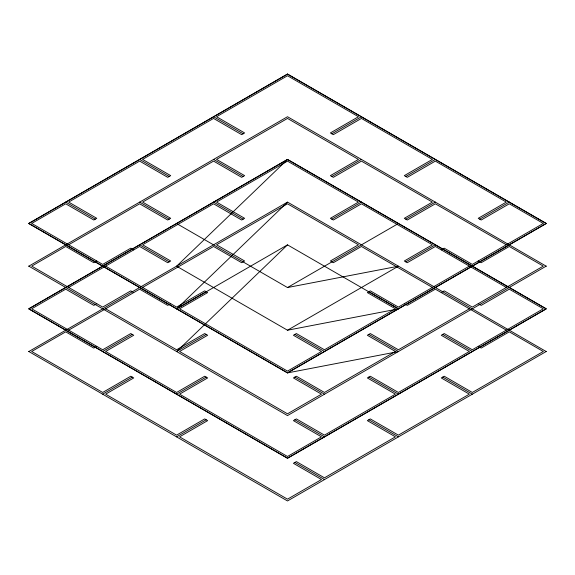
<?xml version="1.0" encoding="UTF-8"?>
<svg xmlns="http://www.w3.org/2000/svg" width="575" height="575" viewBox="0 0 575 575"><rect width="100%" height="100%" fill="white"/><g stroke="black" fill="none" stroke-linecap="round" stroke-linejoin="round"><path stroke-width="0.86" d="M287.5 159.498L28.75 308.883L287.5 458.275L546.25 308.883L287.5 159.498L176.604 266.203L287.5 330.223L398.396 308.883L287.5 244.864L176.604 308.883L287.5 202.177M176.604 351.569L287.5 244.864M28.75 266.203L287.5 116.725L546.25 266.203M68.669 244.778L139.646 203.802L167.735 220.017L170.696 218.313L142.6 202.091L213.569 161.115L241.665 177.337L244.619 175.627L216.531 159.412L287.5 118.436L358.469 159.412L330.381 175.627L333.335 177.337L361.431 161.115L432.4 202.091L404.304 218.313L407.265 220.017L435.354 203.802L506.331 244.778M96.765 260.993L93.804 262.703L65.715 246.481L31.704 266.117L102.681 307.093L130.769 290.871L133.731 292.582M331.854 133.803L361.431 116.725M68.669 287.457L139.646 246.481L167.735 262.703L170.696 260.993L142.6 244.778L213.569 203.802L241.665 220.017L244.619 218.313L216.531 202.091L287.5 161.115L358.469 202.091L330.381 218.313L333.335 220.017L361.431 203.802L432.4 244.778L404.304 260.993L407.265 262.703L435.354 246.481L506.331 287.457M96.765 303.679L93.804 305.382L65.715 289.168L31.704 308.797L102.681 349.772L130.769 333.558L133.731 335.261L105.635 351.483L176.604 392.459L204.7 376.237L207.654 377.948L179.565 394.162L287.5 456.478L321.504 436.849L293.415 420.627L296.369 418.916L324.465 435.138L395.435 394.162L367.346 377.948L370.3 376.237L398.396 392.459L469.365 351.483L441.269 335.261L444.231 333.558L472.319 349.772L543.296 308.797L509.285 289.168L481.196 305.382L478.235 303.679M28.75 351.569L287.5 202.091L546.25 351.569M331.854 176.482L361.431 159.412M68.669 330.143L139.646 289.168L167.735 305.382L170.696 303.679M142.6 287.457L213.569 246.481L241.665 262.703L244.619 260.993L216.531 244.778L287.5 203.802L358.469 244.778L330.381 260.993L333.335 262.703L361.431 246.481L432.4 287.457M96.765 346.358L93.804 348.069L65.715 331.847L31.704 351.483L102.681 392.459L130.769 376.237L133.731 377.948L105.635 394.162L176.604 435.138L204.7 418.916L207.654 420.627L179.565 436.849L287.5 499.165L321.504 479.528L293.415 463.306L296.369 461.603L324.465 477.818L395.435 436.849L367.346 420.627L370.3 418.916L398.396 435.138L469.365 394.162L441.269 377.948L444.231 376.237L472.319 392.459L543.296 351.483L509.285 331.847L481.196 348.069L478.235 346.358M102.681 351.483L132.25 334.406M176.604 308.797L206.181 291.726M331.854 219.168L361.431 202.091M405.785 176.482L435.354 159.412M102.681 394.162L132.25 377.092M176.604 351.483L206.181 334.406M176.604 223.517L287.5 287.543L398.396 223.517M405.785 219.168L435.354 202.091M176.604 394.162L206.181 377.092M405.785 261.848L435.354 244.778M479.715 219.161L509.285 202.091M287.5 330.223L398.396 266.203L287.5 287.543M441.269 249.895L444.231 248.192L472.319 264.407L543.296 223.431L509.285 203.802L481.196 220.017L478.235 218.313L506.331 202.091L435.354 161.115L407.265 177.337L404.304 175.627L432.4 159.412L361.431 118.436L333.335 134.651L330.381 132.947L358.469 116.725L287.5 75.749L216.531 116.725L244.619 132.947L241.665 134.651L213.569 118.436L142.6 159.412L170.696 175.627L167.735 177.337L139.646 161.115L68.669 202.091L96.765 218.313L93.804 220.017L65.715 203.802L31.704 223.431L102.681 264.407L130.769 248.192L133.731 249.895M469.365 266.117L398.396 307.093L370.3 290.871L367.346 292.582L395.435 308.797L324.465 349.772L296.369 333.55L293.415 335.261L321.504 351.483L287.5 371.112L179.565 308.797L207.654 292.582L204.7 290.871L176.604 307.093L105.635 266.117M176.604 436.849L206.181 419.772M287.5 372.909L546.25 223.517L287.5 74.132L28.75 223.517L287.5 372.909L398.396 351.569M441.269 292.582L444.231 290.871L472.319 307.093L543.296 266.117L509.285 246.481L481.196 262.703L478.235 260.993M469.365 308.797L398.396 349.772L370.3 333.55L367.346 335.261L395.435 351.483L324.465 392.452L296.369 376.237L293.415 377.94L321.504 394.162L287.5 413.799L179.565 351.483L207.654 335.261L204.7 333.55L176.604 349.772L105.635 308.797M546.25 266.117L287.5 415.588L28.75 266.117M546.25 351.483L287.5 500.954L28.75 351.483M213.569 116.725L243.146 133.803M213.569 159.412L243.146 176.482M506.331 330.143L435.354 289.168L407.265 305.382L404.304 303.679M139.646 159.412L169.215 176.482M213.569 202.091L243.146 219.168M368.819 291.726L398.396 308.797M442.75 334.406L472.319 351.483M139.646 202.091L169.215 219.168M368.819 334.406L398.396 351.483M442.75 377.092L472.319 394.162M65.715 202.091L95.285 219.161M139.646 244.778L169.215 261.848M294.896 334.406L324.465 351.483M368.819 377.092L398.396 394.162M294.896 377.092L324.465 394.162M368.819 419.772L398.396 436.849M294.896 419.772L324.465 436.849M294.896 462.458L324.465 479.528M287.5 74.046L28.75 223.431L287.5 372.823L546.25 223.431L287.5 74.046M287.5 159.412L28.75 308.797L287.5 458.189L546.25 308.797L287.5 159.412"/></g></svg>
